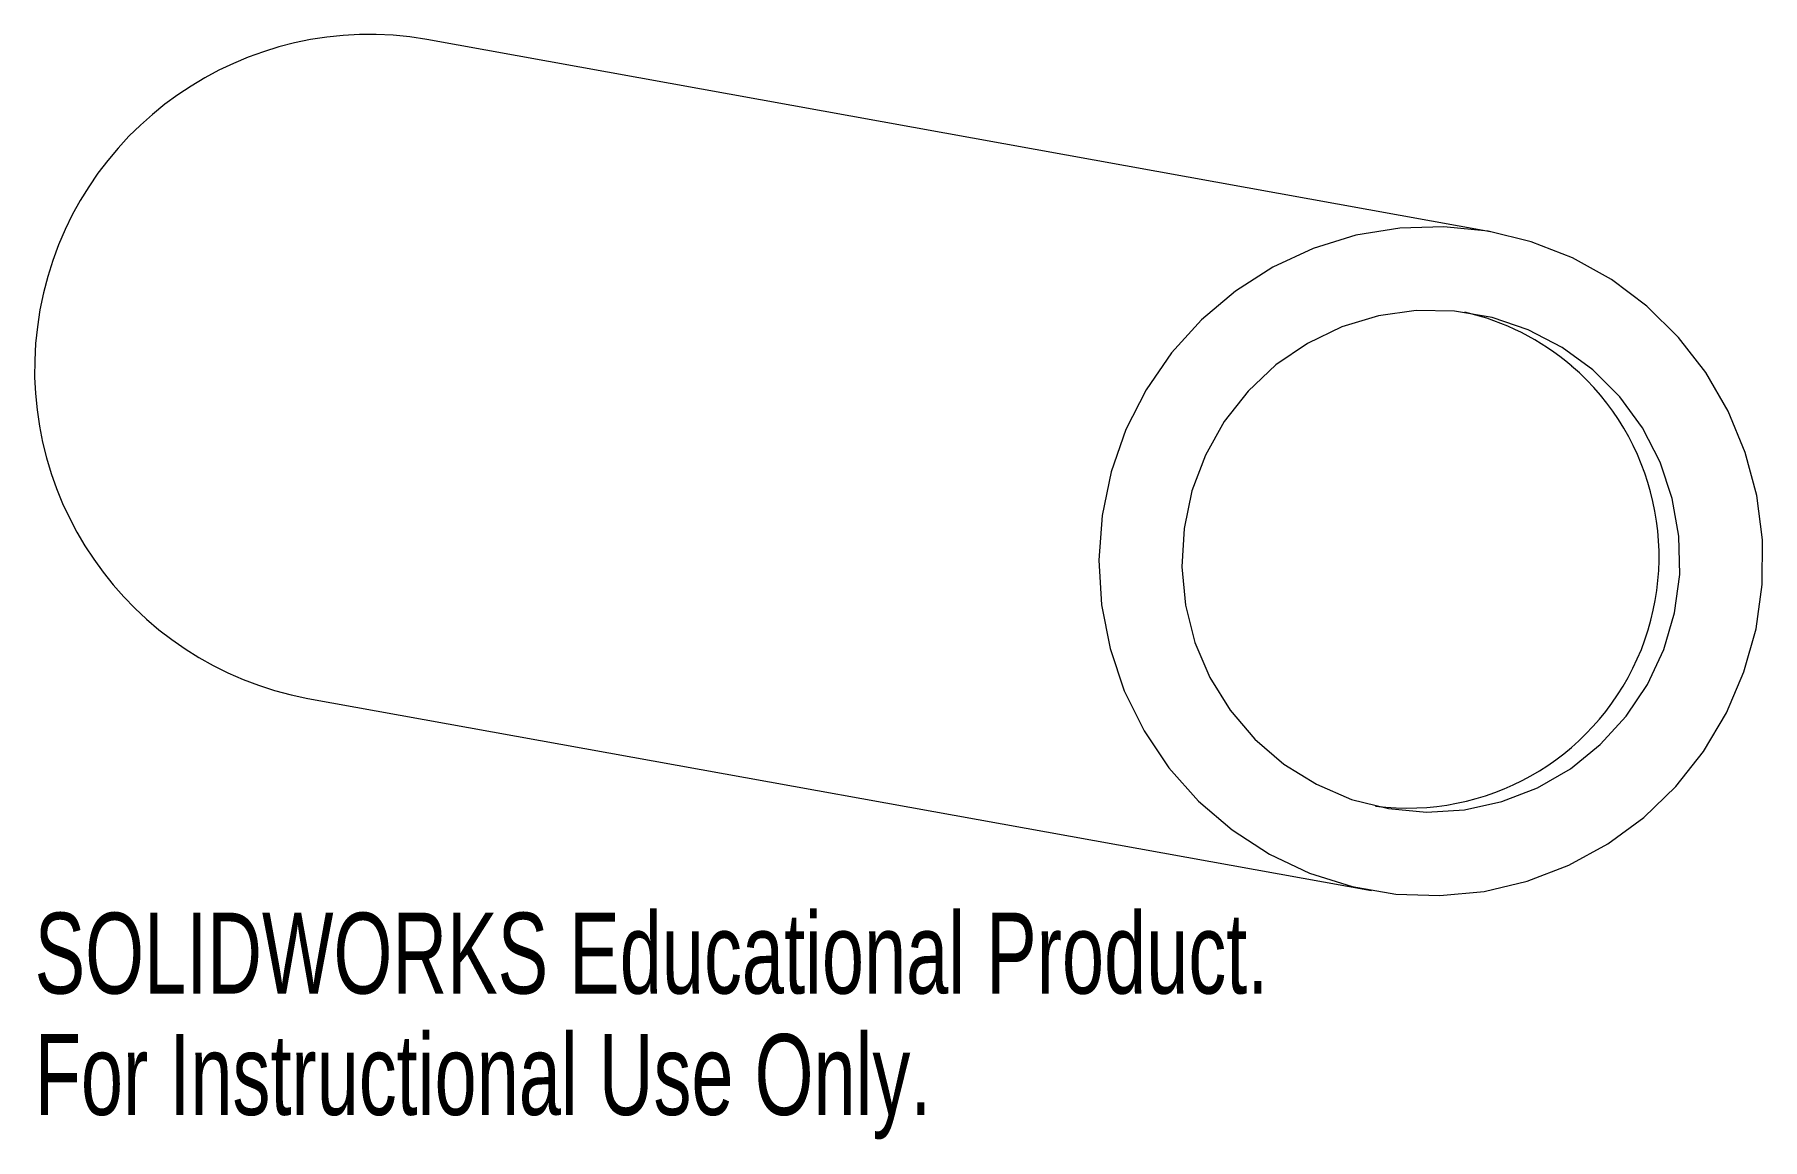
# Model space of a CAD drawing. Header units: millimetres. Extents: x -20 to 83, y -46 to 20.
import ezdxf

# ---------------------------------------------------------------- set-up
doc = ezdxf.new("R2010")
doc.units = ezdxf.units.MM
doc.styles.add('SLDTEXTSTYLE0', font='TXT', dxfattribs={"width": 0.7})

msp = doc.modelspace()

# ---------------------------------------------------------------- linework, layer by layer
at = {"color": 7, "linetype": 'Continuous', "lineweight": 15}
for p, q in [((67.08, 8.2), (3.56, 19.68)), ((-3.56, -19.68), (59.97, -31.16))]:
    msp.add_line(p, q, dxfattribs=at)
at = {"color": 7, "linetype": 'Continuous', "lineweight": 15, "flags": 128}
for points in [[(76.42, 3.75), (74.3, 5.34), (71.98, 6.63), (69.51, 7.6), (66.94, 8.23), (64.3, 8.5), (61.66, 8.42), (59.04, 7.99), (56.5, 7.2), (54.09, 6.08), (51.85, 4.65), (49.82, 2.94), (48.03, 0.96), (46.51, -1.24), (45.31, -3.62), (44.42, -6.14), (43.88, -8.75), (43.68, -11.42), (43.85, -14.08), (44.36, -16.7), (45.21, -19.23), (46.39, -21.62), (47.88, -23.82), (49.64, -25.81), (51.66, -27.54), (53.88, -28.98), (56.28, -30.12), (58.81, -30.91), (61.42, -31.37), (64.06, -31.46), (66.7, -31.21), (69.28, -30.59), (71.76, -29.64), (74.09, -28.37), (76.24, -26.79), (78.15, -24.94), (79.81, -22.85), (81.17, -20.55), (82.22, -18.1), (82.94, -15.52), (83.31, -12.88), (83.32, -10.21), (82.99, -7.56), (82.3, -4.98), (81.28, -2.52), (79.94, -0.21), (78.31, 1.89), (76.42, 3.75)], [(73.2, -0.06), (71.36, 1.29), (69.33, 2.34), (67.18, 3.07), (64.93, 3.45), (62.65, 3.49), (60.4, 3.17), (58.21, 2.51), (56.15, 1.53), (54.27, 0.24), (52.6, -1.33), (51.18, -3.14), (50.06, -5.14), (49.25, -7.28), (48.78, -9.53), (48.65, -11.82), (48.87, -14.11), (49.43, -16.33), (50.32, -18.44), (51.53, -20.39), (53.01, -22.12), (54.74, -23.61), (56.68, -24.81), (58.77, -25.71), (60.98, -26.26), (63.25, -26.47), (65.52, -26.33), (67.75, -25.84), (69.88, -25.02), (71.86, -23.88), (73.64, -22.44), (75.19, -20.75), (76.46, -18.84), (77.43, -16.76), (78.07, -14.56), (78.38, -12.28), (78.33, -9.99), (77.94, -7.73), (77.21, -5.56), (76.16, -3.52), (74.81, -1.67), (73.2, -0.06)]]:
    msp.add_lwpolyline(points, dxfattribs=at)
at = {"color": 7, "linetype": 'Continuous', "lineweight": 15}
for centre, radius, start, end in [((0.13, -0.02), 20, 80.124, 259.3889), ((62.29, -11.03), 14.78, 49.2942, 77.239), ((62.13, -11.21), 15.02, 262.704, 49.2882)]:
    msp.add_arc(centre, radius, start, end, dxfattribs=at)

# ---------------------------------------------------------------- texts
at = {"color": 7, "linetype": 'Continuous', "char_height": 4.8336, "attachment_point": 1, "style": 'SLDTEXTSTYLE0'}
for s, insert in [('SOLIDWORKS Educational Product.', (-19.87, -32.48)), ('For Instructional Use Only.', (-19.87, -39.73))]:
    msp.add_mtext(s, dxfattribs=dict(at, insert=insert))

doc.saveas('drawing.dxf')
